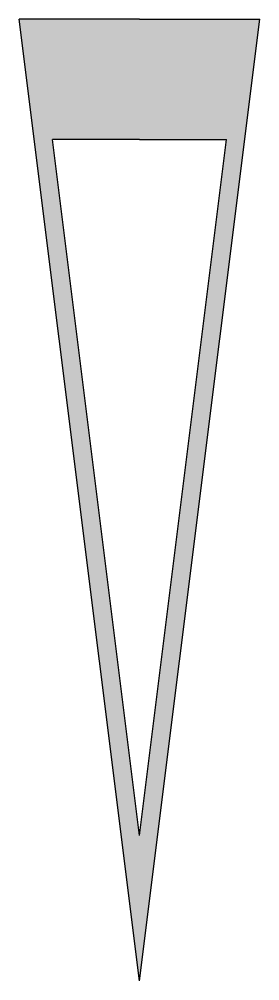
# Model space of a CAD drawing. Header units: metres. Extents: x -1 to 1, y 0 to 8.
import ezdxf

# ---------------------------------------------------------------- set-up
doc = ezdxf.new("R2010")
doc.units = ezdxf.units.M
doc.header["$LTSCALE"] = 0.2

msp = doc.modelspace()

# ---------------------------------------------------------------- hatches: boundary and pattern name
at = {"true_color": 0xfaf528}
h = msp.add_hatch(color=2, dxfattribs=at)
h.dxf.hatch_style = 1
h.paths.add_polyline_path([(1, 8), (0, 8), (-1, 8), (0, 0)])
h.paths.add_polyline_path([(0.7238, 7), (0, 1.2093), (-0.7238, 7), (0, 7)], flags=16)

# ---------------------------------------------------------------- linework, layer by layer
at = {"color": 2, "true_color": 0xfaf528}
for p, q in [((0, 8), (-1, 8)), ((0, 0), (1, 8)), ((0, 8), (1, 8)), ((0, 0), (-1, 8)), ((0, 1.2093), (-0.7238, 7)), ((0, 7), (-0.7238, 7)), ((0, 1.2093), (0.7238, 7)), ((0, 7), (0.7238, 7))]:
    msp.add_line(p, q, dxfattribs=at)

doc.saveas('drawing.dxf')
